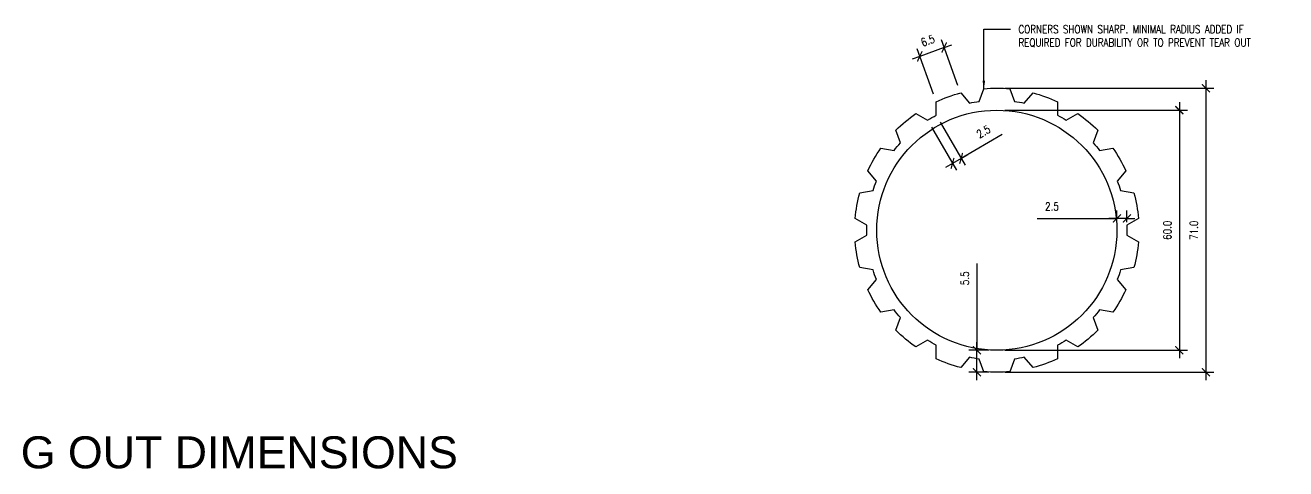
# Model space of a CAD drawing. Header units: millimetres. Extents: x 0 to 23312, y -3206 to 11448.
# Drawn here: x 12802.8 to 13117.9, y 6299.6 to 6410.4 of the extents above; entities that cross this region are included whole.
import ezdxf

# ---------------------------------------------------------------- set-up
doc = ezdxf.new("R2010")
doc.units = ezdxf.units.MM
doc.header["$LTSCALE"] = 10
doc.header["$PDMODE"] = 35
doc.layers.add('41 - Detail', color=7, linetype='Continuous')
doc.styles.add('1-1', font='romans.shx', dxfattribs={"width": 0.8, "height": 2})
doc.styles.add('1-2', font='romans.shx', dxfattribs={"width": 0.8, "height": 4})
doc.dimstyles.new('1-1', dxfattribs={"dimtxt": 2, "dimasz": 2, "dimexe": 2, "dimexo": 2, "dimgap": 2, "dimtad": 1, "dimdec": 0, "dimzin": 0, "dimdsep": 46, "dimtxsty": '1-1', "dimblk": 'OBLIQUE', "dimcen": 2, "dimdle": 2, "dimclrd": 251, "dimclre": 251, "dimclrt": 251, "dimadec": 0, "dimazin": 0, "dimtfac": 1, "dimtdec": 0, "dimtix": 1, "dimtmove": 1, "dimatfit": 3, "dimfxl": 1, "dimtolj": 1, "dimtzin": 0, "dimlwd": 25, "dimarcsym": 0})
doc.dimstyles.new('1-1$0', dxfattribs={"dimtxt": 2, "dimasz": 2, "dimexe": 2, "dimexo": 2, "dimgap": 2, "dimtad": 1, "dimdec": 0, "dimzin": 0, "dimdsep": 46, "dimtxsty": '1-1', "dimblk": 'ARCHTICK', "dimcen": 2, "dimdle": 2, "dimclrd": 251, "dimclre": 251, "dimclrt": 251, "dimadec": 0, "dimazin": 0, "dimtfac": 1, "dimtdec": 0, "dimtix": 1, "dimtmove": 1, "dimatfit": 3, "dimfxl": 1, "dimtolj": 1, "dimtzin": 0, "dimlwd": 25, "dimarcsym": 0})

# ---------------------------------------------------------------- blocks, each defined once
blk = doc.blocks.new('_ArchTick')
at = {"color": 0, "linetype": 'ByBlock', "const_width": 0.15}
blk.add_lwpolyline([(-0.5, -0.5), (0.5, 0.5)], dxfattribs=at)
blk = doc.blocks.new('*D305')
at = {"color": 251, "lineweight": 25, "ltscale": 10, "transparency": 16777216}
blk.add_line((13097.95, 6396.7), (13097.95, 6321.7), dxfattribs=at)
at = {"color": 251, "lineweight": -2, "ltscale": 10, "transparency": 16777216}
for p, q in [((13047.69, 6394.7), (13099.95, 6394.7)), ((13047.69, 6323.7), (13099.95, 6323.7))]:
    blk.add_line(p, q, dxfattribs=at)
at = {"layer": 'Defpoints', "color": 0, "ltscale": 10, "transparency": 16777216}
for p in [(13045.69, 6394.7), (13045.69, 6323.7), (13097.95, 6323.7)]:
    blk.add_point(p, dxfattribs=at)
at = {"color": 251, "lineweight": 25, "ltscale": 10, "transparency": 16777216, "xscale": 2, "yscale": 2, "zscale": 2}
for p, rotation in [((13097.95, 6394.7), 90), ((13097.95, 6323.7), 270)]:
    blk.add_blockref('_ArchTick', p, dxfattribs=dict(at, rotation=rotation))
at = {"color": 251, "ltscale": 10, "transparency": 16777216, "insert": (13094.95, 6359.2), "char_height": 2, "attachment_point": 5, "rotation": 90, "style": '1-1'}
blk.add_mtext('\\A1;71.0', dxfattribs=at)
blk = doc.blocks.new('*D306')
at = {"color": 251, "lineweight": 25, "ltscale": 10, "transparency": 16777216}
blk.add_line((13091.31, 6391.2), (13091.31, 6327.2), dxfattribs=at)
at = {"color": 251, "lineweight": -2, "ltscale": 10, "transparency": 16777216}
for p, q in [((13047.69, 6389.2), (13093.31, 6389.2)), ((13047.69, 6329.2), (13093.31, 6329.2))]:
    blk.add_line(p, q, dxfattribs=at)
at = {"layer": 'Defpoints', "color": 0, "ltscale": 10, "transparency": 16777216}
for p in [(13045.69, 6389.2), (13045.69, 6329.2), (13091.31, 6329.2)]:
    blk.add_point(p, dxfattribs=at)
at = {"color": 251, "lineweight": 25, "ltscale": 10, "transparency": 16777216, "xscale": 2, "yscale": 2, "zscale": 2}
for p, rotation in [((13091.31, 6389.2), 90), ((13091.31, 6329.2), 270)]:
    blk.add_blockref('_ArchTick', p, dxfattribs=dict(at, rotation=rotation))
at = {"color": 251, "ltscale": 10, "transparency": 16777216, "insert": (13088.31, 6359.2), "char_height": 2, "attachment_point": 5, "rotation": 90, "style": '1-1'}
blk.add_mtext('\\A1;60.0', dxfattribs=at)
blk = doc.blocks.new('*D307')
at = {"color": 251, "lineweight": 25, "ltscale": 10, "transparency": 16777216}
for p, q in [((13055.78, 6362.15), (13075.69, 6362.15)), ((13075.69, 6362.15), (13073.69, 6362.15)), ((13078.19, 6362.15), (13075.69, 6362.15)), ((13078.19, 6362.15), (13075.69, 6362.15)), ((13078.19, 6362.15), (13080.19, 6362.15))]:
    blk.add_line(p, q, dxfattribs=at)
at = {"color": 251, "lineweight": -2, "ltscale": 10, "transparency": 16777216}
for p, q in [((13075.69, 6361.2), (13075.69, 6364.15)), ((13078.19, 6361.2), (13078.19, 6364.15))]:
    blk.add_line(p, q, dxfattribs=at)
at = {"layer": 'Defpoints', "color": 0, "ltscale": 10, "transparency": 16777216}
for p in [(13075.69, 6362.15), (13075.69, 6359.2), (13078.19, 6359.2)]:
    blk.add_point(p, dxfattribs=at)
at = {"color": 251, "lineweight": 25, "ltscale": 10, "transparency": 16777216, "xscale": 2, "yscale": 2, "zscale": 2}
blk.add_blockref('_ArchTick', (13075.69, 6362.15), dxfattribs=at)
at = {"color": 251, "lineweight": 25, "ltscale": 10, "transparency": 16777216, "xscale": 2, "yscale": 2, "zscale": 2, "rotation": 180}
blk.add_blockref('_ArchTick', (13078.19, 6362.15), dxfattribs=at)
at = {"color": 251, "ltscale": 10, "transparency": 16777216, "insert": (13059.46, 6365.15), "char_height": 2, "attachment_point": 5, "style": '1-1'}
blk.add_mtext('\\A1;2.5', dxfattribs=at)
blk = doc.blocks.new('*D308')
at = {"color": 251, "lineweight": 25, "ltscale": 10, "transparency": 16777216}
for p, q in [((13040.69, 6350.86), (13040.69, 6329.2)), ((13040.69, 6321.7), (13040.69, 6331.2))]:
    blk.add_line(p, q, dxfattribs=at)
at = {"color": 251, "lineweight": -2, "ltscale": 10, "transparency": 16777216}
for p, q in [((13043.69, 6329.2), (13038.69, 6329.2)), ((13043.69, 6323.7), (13038.69, 6323.7))]:
    blk.add_line(p, q, dxfattribs=at)
at = {"layer": 'Defpoints', "color": 0, "ltscale": 10, "transparency": 16777216}
for p in [(13040.69, 6329.2), (13045.69, 6329.2), (13045.69, 6323.7)]:
    blk.add_point(p, dxfattribs=at)
at = {"color": 251, "lineweight": 25, "ltscale": 10, "transparency": 16777216, "xscale": 2, "yscale": 2, "zscale": 2}
for p, rotation in [((13040.69, 6329.2), 90), ((13040.69, 6323.7), 270)]:
    blk.add_blockref('_ArchTick', p, dxfattribs=dict(at, rotation=rotation))
at = {"color": 251, "ltscale": 10, "transparency": 16777216, "insert": (13037.69, 6347.19), "char_height": 2, "attachment_point": 5, "rotation": 90, "style": '1-1'}
blk.add_mtext('\\A1;5.5', dxfattribs=at)
blk = doc.blocks.new('_Oblique')
at = {"color": 0, "linetype": 'ByBlock', "lineweight": -2}
blk.add_line((-0.5, -0.5), (0.5, 0.5), dxfattribs=at)
blk = doc.blocks.new('*D309')
at = {"color": 251, "lineweight": -2, "ltscale": 10, "transparency": 16777216}
for p, q in [((13035.96, 6395.41), (13031.84, 6406.75)), ((13029.86, 6393.19), (13025.73, 6404.53))]:
    blk.add_line(p, q, dxfattribs=at)
at = {"color": 251, "lineweight": 25, "ltscale": 10, "transparency": 16777216}
for p, q in [((13026.42, 6402.65), (13024.54, 6401.96)), ((13032.52, 6404.87), (13026.42, 6402.65)), ((13032.52, 6404.87), (13034.4, 6405.55))]:
    blk.add_line(p, q, dxfattribs=at)
at = {"layer": 'Defpoints', "color": 0, "ltscale": 10, "transparency": 16777216}
for p in [(13026.42, 6402.65), (13036.65, 6393.53), (13030.54, 6391.31)]:
    blk.add_point(p, dxfattribs=at)
at = {"color": 251, "lineweight": 25, "ltscale": 10, "transparency": 16777216, "xscale": 2, "yscale": 2, "zscale": 2}
for p, rotation in [((13032.52, 6404.87), 200.0000000000018), ((13026.42, 6402.65), 20.00000000000186)]:
    blk.add_blockref('_ArchTick', p, dxfattribs=dict(at, rotation=rotation))
at = {"color": 251, "ltscale": 10, "transparency": 16777216, "insert": (13028.44, 6406.58), "char_height": 2, "attachment_point": 5, "rotation": 20, "style": '1-1'}
blk.add_mtext('\\A1;6.5', dxfattribs=at)
blk = doc.blocks.new('*D310')
at = {"color": 251, "lineweight": -2, "ltscale": 10, "transparency": 16777216}
for p, q in [((13029.36, 6384.97), (13035.6, 6374.18)), ((13031.53, 6386.22), (13037.76, 6375.43))]:
    blk.add_line(p, q, dxfattribs=at)
at = {"color": 251, "lineweight": 25, "ltscale": 10, "transparency": 16777216}
for p, q in [((13047.03, 6383.09), (13036.76, 6377.16)), ((13036.76, 6377.16), (13038.49, 6378.16)), ((13034.6, 6375.91), (13032.86, 6374.91)), ((13036.76, 6377.16), (13034.6, 6375.91)), ((13036.76, 6377.16), (13034.6, 6375.91))]:
    blk.add_line(p, q, dxfattribs=at)
at = {"layer": 'Defpoints', "color": 0, "ltscale": 10, "transparency": 16777216}
for p in [(13028.36, 6386.7), (13030.53, 6387.95), (13034.6, 6375.91)]:
    blk.add_point(p, dxfattribs=at)
at = {"color": 251, "lineweight": 25, "ltscale": 10, "transparency": 16777216, "xscale": 2, "yscale": 2, "zscale": 2}
for p, rotation in [((13034.6, 6375.91), 29.99999999999437), ((13036.76, 6377.16), 209.9999999999944)]:
    blk.add_blockref('_ArchTick', p, dxfattribs=dict(at, rotation=rotation))
at = {"color": 251, "ltscale": 10, "transparency": 16777216, "insert": (13042.35, 6383.85), "char_height": 2, "attachment_point": 5, "rotation": 30, "style": '1-1'}
blk.add_mtext('\\A1;2.5', dxfattribs=at)

msp = doc.modelspace()

# ---------------------------------------------------------------- linework, layer by layer
at = {"color": 250, "ltscale": 10}
msp.add_lwpolyline([(13050.094, 6391.403, -0.0192343), (13052.555, 6390.969), (13054.725, 6393.533, -0.0458227), (13060.827, 6391.312), (13060.841, 6387.953, -0.0192343), (13063.006, 6386.703), (13065.921, 6388.371, -0.0458227), (13070.896, 6384.197), (13069.76, 6381.036, -0.0192343), (13071.367, 6379.121), (13074.677, 6379.69, -0.0458227), (13077.924, 6374.067), (13075.775, 6371.485, -0.0192343), (13076.63, 6369.136), (13079.936, 6368.539, -0.0458227), (13081.063, 6362.145), (13078.161, 6360.453, -0.0192343), (13078.161, 6357.953), (13081.063, 6356.262, -0.0458227), (13079.936, 6349.867), (13076.63, 6349.27, -0.0192343), (13075.775, 6346.921), (13077.924, 6344.339, -0.0458227), (13074.677, 6338.716), (13071.367, 6339.285, -0.0192343), (13069.76, 6337.371), (13070.896, 6334.209, -0.0458227), (13065.921, 6330.036), (13063.006, 6331.703, -0.0192343), (13060.841, 6330.453), (13060.827, 6327.094, -0.0458227), (13054.725, 6324.873), (13052.555, 6327.438, -0.0192343), (13050.094, 6327.004), (13048.932, 6323.852, -0.0458227), (13042.439, 6323.852), (13041.277, 6327.004, -0.0192343), (13038.815, 6327.438), (13036.645, 6324.873, -0.0458227), (13030.544, 6327.094), (13030.53, 6330.453, -0.0192343), (13028.365, 6331.703), (13025.449, 6330.036, -0.0458227), (13020.475, 6334.209), (13021.61, 6337.371, -0.0192343), (13020.004, 6339.285), (13016.693, 6338.716, -0.0458227), (13013.447, 6344.339), (13015.595, 6346.921, -0.0192343), (13014.74, 6349.27), (13011.435, 6349.867, -0.0458227), (13010.307, 6356.262), (13013.209, 6357.953, -0.0192343), (13013.209, 6360.453), (13010.307, 6362.145, -0.0458227), (13011.435, 6368.539), (13014.74, 6369.136, -0.0192343), (13015.595, 6371.485), (13013.447, 6374.067, -0.0458227), (13016.693, 6379.69), (13020.004, 6379.121, -0.0192343), (13021.61, 6381.036), (13020.475, 6384.197, -0.0458227), (13025.449, 6388.371), (13028.365, 6386.703, -0.0192343), (13030.53, 6387.953), (13030.544, 6391.312, -0.0458227), (13036.645, 6393.533), (13038.815, 6390.969, -0.0192343), (13041.277, 6391.403), (13042.439, 6394.554, -0.0458227), (13048.932, 6394.554)], format="xyb", close=True, dxfattribs=at)
msp.add_circle((13045.685, 6359.203), 30, dxfattribs=at)

# ---------------------------------------------------------------- texts
at = {"color": 251, "ltscale": 10, "insert": (13051.088, 6410.439), "char_height": 2, "width": 71.10703, "attachment_point": 1, "style": '1-1'}
msp.add_mtext('CORNERS SHOWN SHARP. MINIMAL RADIUS ADDED IF REQUIRED FOR DURABILITY OR TO PREVENT TEAR OUT', dxfattribs=at)
at = {"layer": '41 - Detail', "color": 7, "insert": (12761.976, 6303.641), "char_height": 8, "width": 157.37633, "attachment_point": 4, "style": '1-2'}
msp.add_mtext('{\\fArial|b0|i0|c0|p34;\\W1;\\C3;SETTING OUT DIMENSIONS}', dxfattribs=at)

# ---------------------------------------------------------------- dimensions: what is measured, and where the dimension line sits
at = {"color": 3, "ltscale": 10}
dim = msp.add_aligned_dim(p1=(13036.645, 6393.533), p2=(13030.544, 6391.312), distance=-12.063, dimstyle='1-1$0', override={"dimdec": 1}, dxfattribs=at)
dim.commit()
dim.dimension.update_dxf_attribs({"geometry": '*D309', "text_midpoint": (13028.443, 6406.577)})
for base, p1, p2, picture, middle in [((13097.954, 6323.703), (13045.685, 6394.703), (13045.685, 6323.703), '*D305', (13094.954, 6359.203)), ((13091.309, 6329.203), (13045.685, 6389.203), (13045.685, 6329.203), '*D306', (13088.309, 6359.203))]:
    dim = msp.add_linear_dim(base=base, p1=p1, p2=p2, angle=90, dimstyle='1-1$0', override={"dimdec": 1}, dxfattribs=at)
    dim.commit()
    dim.dimension.update_dxf_attribs({"geometry": picture, "text_midpoint": middle})
for base, p1, p2, angle, picture, middle, dimtype in [((13034.596, 6375.91), (13030.53, 6387.953), (13028.365, 6386.703), 210, '*D310', (13042.458, 6383.663), 161), ((13040.69, 6329.203), (13045.685, 6323.703), (13045.685, 6329.203), 90, '*D308', (13037.69, 6347.186), 160)]:
    dim = msp.add_linear_dim(base=base, p1=p1, p2=p2, angle=angle, dimstyle='1-1$0', override={"dimdec": 1}, dxfattribs=at)
    dim.commit()
    dim.dimension.update_dxf_attribs({"geometry": picture, "text_midpoint": middle, "dimtype": dimtype})
dim = msp.add_linear_dim(base=(13075.685, 6362.152), p1=(13078.185, 6359.203), p2=(13075.685, 6359.203), dimstyle='1-1$0', override={"dimdec": 1}, dxfattribs=at)
dim.commit()
dim.dimension.update_dxf_attribs({"geometry": '*D307', "text_midpoint": (13059.46, 6365.152), "dimtype": 160})

# ---------------------------------------------------------------- leaders
at = {"color": 3, "ltscale": 10, "annotation_type": 0, "has_hookline": 1, "hookline_direction": 0, "text_width": 66.819}
msp.add_leader([(13042.439, 6394.554), (13042.439, 6409.439), (13049.088, 6409.439)], dimstyle='1-1', override={"dimgap": 2, "dimtad": 0}, dxfattribs=at)

doc.saveas('drawing.dxf')
